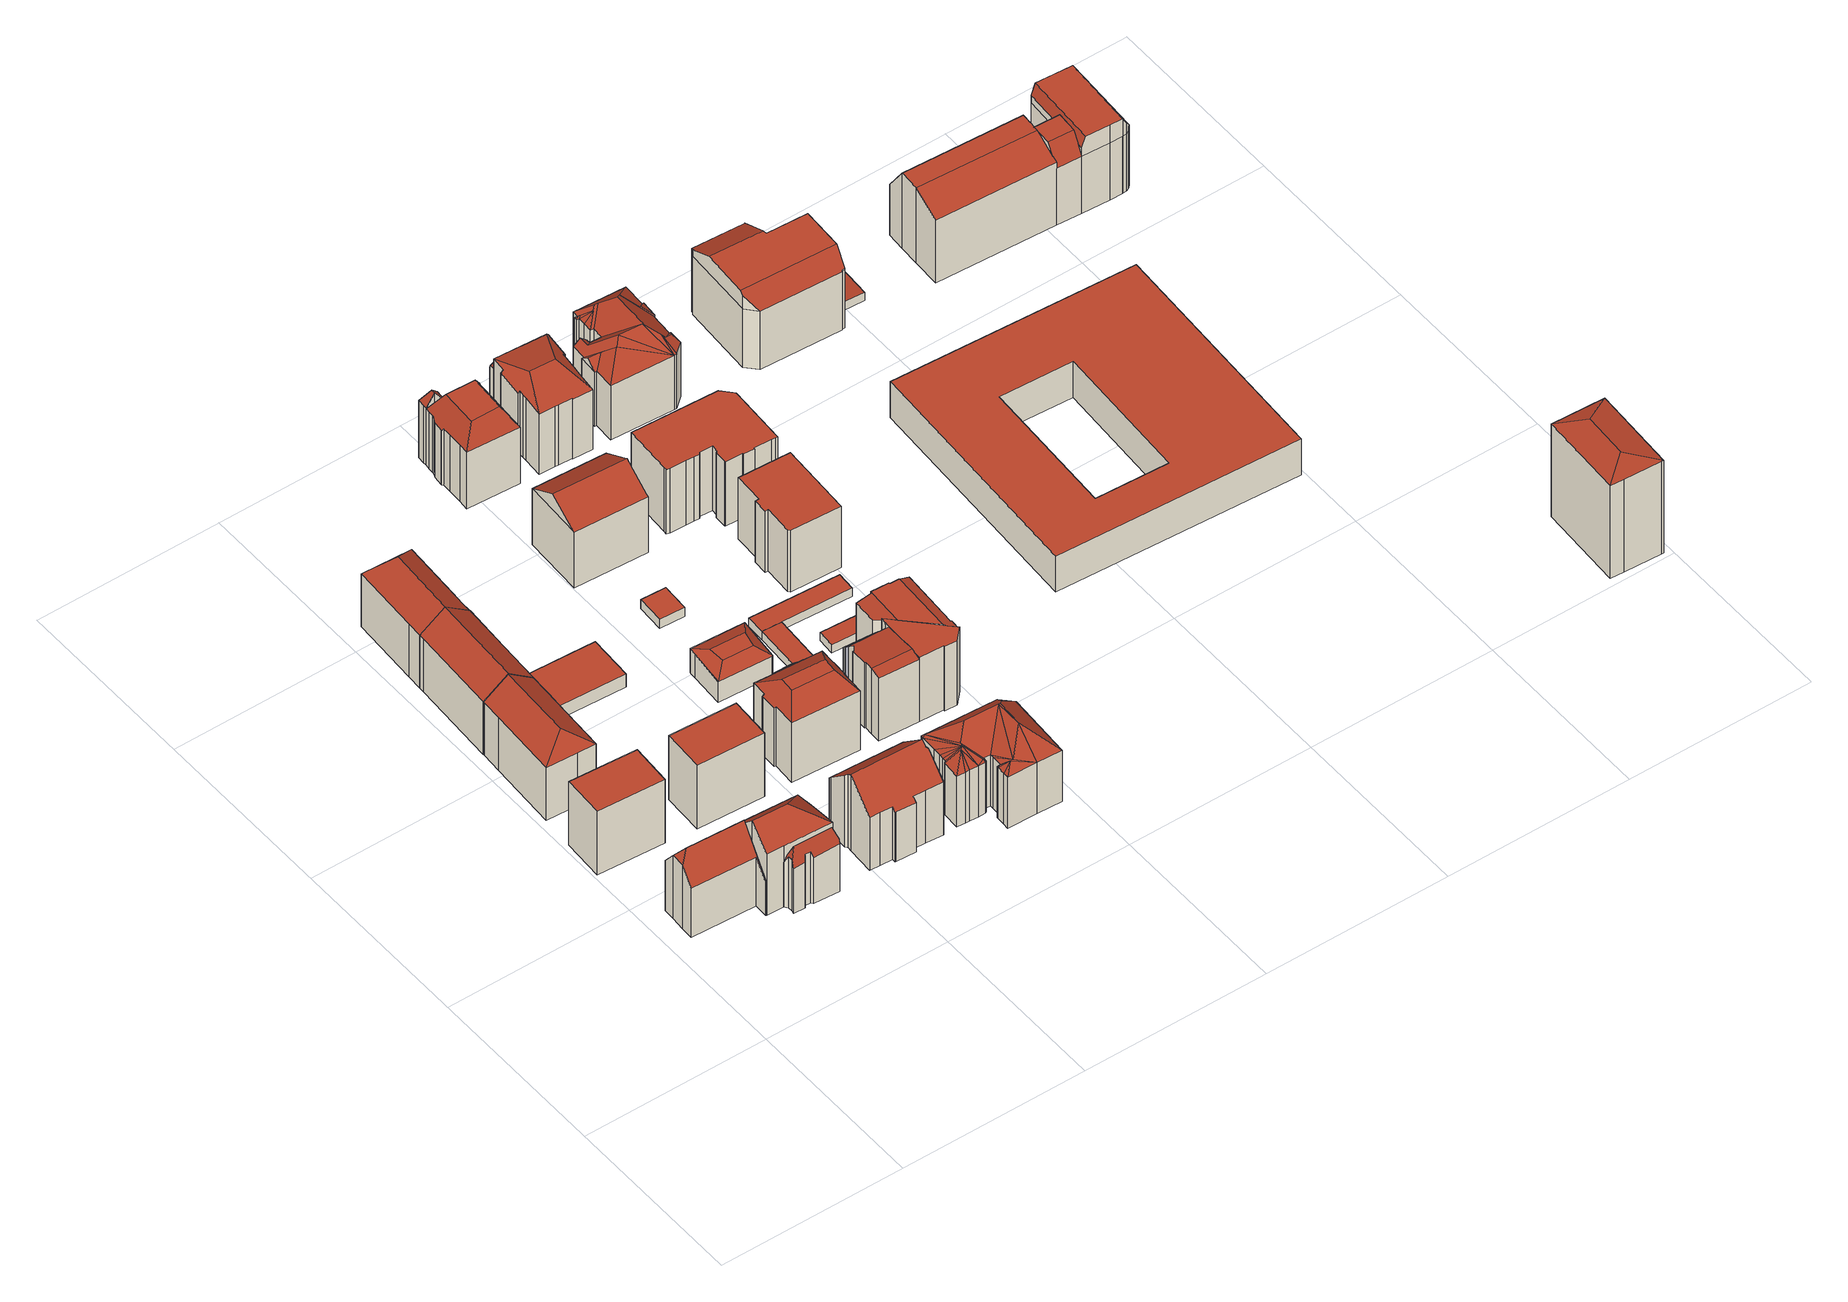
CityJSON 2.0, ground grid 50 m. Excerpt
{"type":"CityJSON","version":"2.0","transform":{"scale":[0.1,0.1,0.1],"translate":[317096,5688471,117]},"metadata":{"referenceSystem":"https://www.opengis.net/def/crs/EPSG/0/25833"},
"CityObjects":{
"building1":{"type":"Building","attributes":{"Dachtyp_tdc":"tdcGableAndHippedGRoof","Gemeindeschluessel":14713000,"Dachneigung":54.44,"QualitaetDacherkennung":68,"Geometrietyp2DReferenz":"3000","function":"31001_9998","roofType":"9999","measuredHeight":22.41},"geometry":[{"type":"MultiSurface","lod":"2","boundaries":[[[0,1,2,3]],[[1,4,5,2]],[[4,6,7,5]],[[6,8,9,7]],[[8,10,11,9]],[[10,12,13,11]],[[12,14,15,13]],[[14,16,17,15]],[[16,18,19,17]],[[18,20,21,19]],[[20,22,23,21]],[[22,24,25,23]],[[24,0,3,25]],[[20,18,26]],[[18,16,14,12,10,8,26]],[[8,6,4,1,0,24,22,20,26]],[[3,2,5,7,9,11,13,15,17,19,21,23,25]]],"semantics":{"surfaces":[{"type":"WallSurface"},{"type":"RoofSurface"},{"type":"GroundSurface"}],"values":[0,0,0,0,0,0,0,0,0,0,0,0,0,1,1,1,2]}}]},
"building2":{"type":"Building","attributes":{"Dachtyp_tdc":"tdcPolyFlatRoof","Gemeindeschluessel":14713000,"Dachneigung":0,"QualitaetDacherkennung":73,"Geometrietyp2DReferenz":"3000","function":"31001_9998","roofType":"1000","measuredHeight":19.78},"geometry":[{"type":"MultiSurface","lod":"2","boundaries":[[[27,28,29,30]],[[28,31,32,29]],[[31,33,34,32]],[[33,27,30,34]],[[33,31,28,27]],[[30,29,32,34]]],"semantics":{"surfaces":[{"type":"WallSurface"},{"type":"RoofSurface"},{"type":"GroundSurface"}],"values":[0,0,0,0,1,2]}}]},
"building3":{"type":"Building","attributes":{"Dachtyp_tdc":"tdcHipAndGableRoof","Gemeindeschluessel":14713000,"Dachneigung":36.47,"QualitaetDacherkennung":95,"Geometrietyp2DReferenz":"3000","function":"31001_9998","roofType":"5000","measuredHeight":21.28},"geometry":[{"type":"MultiSurface","lod":"2","boundaries":[[[35,36,37,38]],[[36,39,40,37]],[[39,41,42,40]],[[41,43,44,42]],[[43,45,46,44]],[[45,47,48,46]],[[47,49,50,48]],[[49,51,52,50]],[[51,53,54,52]],[[53,55,56,54]],[[55,57,58,56]],[[57,35,38,58]],[[53,51,49,59]],[[49,47,45,43,41,39,36,59]],[[36,35,57,55,53,59]],[[38,37,40,42,44,46,48,50,52,54,56,58]]],"semantics":{"surfaces":[{"type":"WallSurface"},{"type":"RoofSurface"},{"type":"GroundSurface"}],"values":[0,0,0,0,0,0,0,0,0,0,0,0,1,1,1,2]}}]},
"building4":{"type":"Building","attributes":{"Gemeindeschluessel":14713000,"Geometrietyp2DReferenz":"3000","function":"31001_9998","roofType":"9999"},"children":["building4-1","building4-2","building4-3"]},
"building4-1":{"type":"BuildingPart","attributes":{"Dachtyp_tdc":"tdcFreeFormRoof","Dachneigung":70.19,"QualitaetDacherkennung":23,"Geometrietyp2DReferenz":"3000","roofType":"5000","measuredHeight":19.17},"parents":["building4"],"geometry":[{"type":"MultiSurface","lod":"2","boundaries":[[[60,61,62,63]],[[61,64,65,62]],[[64,66,67,65]],[[66,68,69,67]],[[68,70,71,69]],[[70,72,73,71]],[[72,74,75,73]],[[74,76,77,75]],[[76,78,79,77]],[[80,60,63,81]],[[82,78,76,74,83]],[[74,72,70,68,66,64,61,60,84,83]],[[60,80,84]],[[80,82,83,84]],[[63,62,65,67,69,71,73,75,77,79,85,81]],[[85,79,78,82]],[[81,85,82,80]]],"semantics":{"surfaces":[{"type":"WallSurface"},{"type":"RoofSurface"},{"type":"GroundSurface"},{"type":"ClosureSurface"}],"values":[0,0,0,0,0,0,0,0,0,0,1,1,1,1,2,3,3]}}]},
"building4-2":{"type":"BuildingPart","attributes":{"Dachtyp_tdc":"tdcPolyFlatRoof","Dachneigung":35.28,"QualitaetDacherkennung":70,"Geometrietyp2DReferenz":"3000","roofType":"2100","measuredHeight":16.16},"parents":["building4"],"geometry":[{"type":"MultiSurface","lod":"2","boundaries":[[[86,87,88]],[[87,89,90,88]],[[89,91,92,90]],[[91,93,94,92]],[[93,91,89,87,86]],[[88,90,92,94]],[[88,94,93,86]]],"semantics":{"surfaces":[{"type":"WallSurface"},{"type":"RoofSurface"},{"type":"GroundSurface"},{"type":"ClosureSurface"}],"values":[0,0,0,0,1,2,3]}}]},
"building4-3":{"type":"BuildingPart","attributes":{"Dachtyp_tdc":"tdcHipAndGableRoof","Dachneigung":46.16,"QualitaetDacherkennung":48,"Geometrietyp2DReferenz":"3000","roofType":"5000","measuredHeight":24.73},"parents":["building4"],"geometry":[{"type":"MultiSurface","lod":"2","boundaries":[[[95,96,97,11]],[[96,98,7,97]],[[98,99,100,7]],[[99,101,88,100]],[[101,86,88]],[[102,94,93]],[[102,103,81,94]],[[103,80,81]],[[104,95,11,79,78]],[[103,102,101,99,105]],[[99,98,96,105]],[[96,95,104,103,105]],[[11,97,7,100,88,94,81,85,79]],[[93,86,101,102]],[[93,94,88,86]],[[104,78,82,80,103]],[[78,79,85,82]],[[82,85,81,80]]],"semantics":{"surfaces":[{"type":"WallSurface"},{"type":"RoofSurface"},{"type":"GroundSurface"},{"type":"ClosureSurface"}],"values":[0,0,0,0,0,0,0,0,0,1,1,1,2,0,3,0,3,3]}}]},
"building5":{"type":"Building","attributes":{"Dachtyp_tdc":"tdcFreeFormRoof","Gemeindeschluessel":14713000,"Dachneigung":36.48,"QualitaetDacherkennung":93,"Geometrietyp2DReferenz":"3000","function":"31001_9998","roofType":"5000","measuredHeight":21.38},"geometry":[{"type":"MultiSurface","lod":"2","boundaries":[[[106,35,107,108]],[[35,109,110,107]],[[109,111,112,110]],[[111,113,114,112]],[[113,115,116,114]],[[115,106,108,116]],[[115,113,117,118,106]],[[118,117,111,109,35]],[[35,106,118]],[[113,111,117]],[[108,107,110,112,114,116]]],"semantics":{"surfaces":[{"type":"WallSurface"},{"type":"RoofSurface"},{"type":"GroundSurface"}],"values":[0,0,0,0,0,0,1,1,0,0,2]}}]},
"building6":{"type":"Building","attributes":{"Dachtyp_tdc":"tdcFreeFormRoof","Gemeindeschluessel":14713000,"Dachneigung":36.66,"QualitaetDacherkennung":92,"Geometrietyp2DReferenz":"3000","function":"31001_9998","roofType":"5000","measuredHeight":21.49},"geometry":[{"type":"MultiSurface","lod":"2","boundaries":[[[119,120,121,122]],[[120,123,124,121]],[[123,125,126,124]],[[125,127,128,126]],[[127,129,130,128]],[[129,131,132,130]],[[131,133,134,132]],[[133,119,122,134]],[[125,123,135]],[[117,135,123,120,119]],[[133,131,129,127,125,135,117]],[[119,133,117]],[[122,121,124,126,128,130,132,134]]],"semantics":{"surfaces":[{"type":"WallSurface"},{"type":"RoofSurface"},{"type":"GroundSurface"}],"values":[0,0,0,0,0,0,0,0,1,1,1,0,2]}}]},
"building7":{"type":"Building","attributes":{"Dachtyp_tdc":"tdcPolyFlatRoof","Gemeindeschluessel":14713000,"Dachneigung":0,"QualitaetDacherkennung":76,"Geometrietyp2DReferenz":"3000","function":"31001_9998","roofType":"1000","measuredHeight":19.83},"geometry":[{"type":"MultiSurface","lod":"2","boundaries":[[[136,137,138,139]],[[137,140,141,138]],[[140,142,143,141]],[[142,136,139,143]],[[142,140,137,136]],[[139,138,141,143]]],"semantics":{"surfaces":[{"type":"WallSurface"},{"type":"RoofSurface"},{"type":"GroundSurface"}],"values":[0,0,0,0,1,2]}}]},
"building8":{"type":"Building","attributes":{"Dachtyp_tdc":"tdcPolyFlatRoof","Gemeindeschluessel":14713000,"Dachneigung":0,"QualitaetDacherkennung":74,"Geometrietyp2DReferenz":"3000","function":"31001_9998","roofType":"1000","measuredHeight":4.22},"geometry":[{"type":"MultiSurface","lod":"2","boundaries":[[[144,145,146,147]],[[145,148,149,146]],[[148,150,151,149]],[[150,152,153,151]],[[152,154,155,153]],[[154,156,157,155]],[[156,144,147,157]],[[156,154,152,150,148,145,144]],[[147,146,149,151,153,155,157]]],"semantics":{"surfaces":[{"type":"WallSurface"},{"type":"RoofSurface"},{"type":"GroundSurface"}],"values":[0,0,0,0,0,0,0,1,2]}}]},
"building9":{"type":"Building","attributes":{"Dachtyp_tdc":"tdcFreeFormRoof","Gemeindeschluessel":14713000,"Dachneigung":44.45,"QualitaetDacherkennung":44,"Geometrietyp2DReferenz":"3000","function":"31001_9998","roofType":"5000","measuredHeight":23.87},"geometry":[{"type":"MultiSurface","lod":"2","boundaries":[[[158,159,160,161]],[[159,162,163,160]],[[162,164,165,163]],[[164,166,167,165]],[[166,168,169,167]],[[168,170,171,169]],[[170,172,173,171]],[[172,174,175,173]],[[174,176,177,175]],[[176,178,179,177]],[[178,180,181,179]],[[180,182,183,181]],[[182,184,185,183]],[[184,186,187,185]],[[186,188,189,187]],[[188,190,191,189]],[[190,192,193,191]],[[192,158,161,193]],[[162,194,195,172,170,168,166,164]],[[184,182,180,178,176,174,195,194,159,158,192,190,188,186]],[[162,159,194]],[[174,172,195]],[[161,160,163,165,167,169,171,173,175,177,179,181,183,185,187,189,191,193]]],"semantics":{"surfaces":[{"type":"WallSurface"},{"type":"RoofSurface"},{"type":"GroundSurface"}],"values":[0,0,0,0,0,0,0,0,0,0,0,0,0,0,0,0,0,0,1,1,0,0,2]}}]},
"building10":{"type":"Building","attributes":{"Gemeindeschluessel":14713000,"Geometrietyp2DReferenz":"3000","function":"31001_9998","roofType":"9999"},"children":["building10-1","building10-2"]},
"building10-1":{"type":"BuildingPart","attributes":{"Dachtyp_tdc":"tdcCutTentRoof","Dachneigung":33.22,"QualitaetDacherkennung":41,"Geometrietyp2DReferenz":"3000","roofType":"9999","measuredHeight":22.08},"parents":["building10"],"geometry":[{"type":"MultiSurface","lod":"2","boundaries":[[[196,197,198,199]],[[197,200,201,198]],[[200,202,203,201]],[[204,205,206,207]],[[205,208,209,206]],[[208,210,211,209]],[[210,212,213,211]],[[212,214,215,213]],[[214,216,217,215]],[[216,218,219,217]],[[218,220,221,219]],[[220,222,223,221]],[[222,196,199,223]],[[205,204,224,202,200,225,226]],[[216,214,212,210,208,205,226,227]],[[218,216,227,228]],[[200,197,196,222,220,218,228,225]],[[228,227,226,225]],[[199,198,201,203,207,206,209,211,213,215,217,219,221,223]],[[204,207,203,202,224]]],"semantics":{"surfaces":[{"type":"WallSurface"},{"type":"RoofSurface"},{"type":"GroundSurface"},{"type":"ClosureSurface"}],"values":[0,0,0,0,0,0,0,0,0,0,0,0,0,1,1,1,1,1,2,3]}}]},
"building10-2":{"type":"BuildingPart","attributes":{"Dachtyp_tdc":"tdcPolyFlatRoof","Dachneigung":44.01,"QualitaetDacherkennung":72,"Geometrietyp2DReferenz":"3000","roofType":"2100","measuredHeight":18.46},"parents":["building10"],"geometry":[{"type":"MultiSurface","lod":"2","boundaries":[[[202,229,230,203]],[[229,231,232,230]],[[231,233,234,232]],[[233,235,236,234]],[[235,204,207,236]],[[204,237,204,207]],[[204,235,233,231,229,202,224,237]],[[203,230,232,234,236,207]],[[224,204,237]],[[202,203,207,204,224]]],"semantics":{"surfaces":[{"type":"WallSurface"},{"type":"RoofSurface"},{"type":"GroundSurface"},{"type":"ClosureSurface"}],"values":[0,0,0,0,0,0,1,2,0,3]}}]},
"building11":{"type":"Building","attributes":{"Dachtyp_tdc":"tdcFreeFormRoof","Gemeindeschluessel":14713000,"Dachneigung":21.95,"QualitaetDacherkennung":59,"Geometrietyp2DReferenz":"3000","function":"31001_9998","roofType":"5000","measuredHeight":9.11},"geometry":[{"type":"MultiSurface","lod":"2","boundaries":[[[238,239,240,241]],[[239,242,243,240]],[[242,244,245,243]],[[244,246,247,245]],[[246,248,249,247]],[[248,250,251,249]],[[250,238,241,251]],[[252,253,246,244]],[[254,248,246,253,255]],[[250,254,255,256,257,238]],[[256,252,244,242,239,257]],[[256,255,253,252]],[[239,238,257]],[[250,248,254]],[[241,240,243,245,247,249,251]]],"semantics":{"surfaces":[{"type":"WallSurface"},{"type":"RoofSurface"},{"type":"GroundSurface"}],"values":[0,0,0,0,0,0,0,1,1,1,1,1,0,0,2]}}]},
"building12":{"type":"Building","attributes":{"Dachtyp_tdc":"tdcFreeFormRoof","Gemeindeschluessel":14713000,"Dachneigung":44.35,"QualitaetDacherkennung":8,"Geometrietyp2DReferenz":"3000","function":"31001_9998","roofType":"5000","measuredHeight":22.7},"geometry":[{"type":"MultiSurface","lod":"2","boundaries":[[[258,259,260,261]],[[259,262,263,260]],[[262,264,265,263]],[[264,266,267,265]],[[266,268,269,267]],[[268,270,271,269]],[[270,272,273,271]],[[272,274,275,273]],[[274,276,277,275]],[[276,278,279,277]],[[278,280,281,279]],[[280,282,283,281]],[[282,284,285,283]],[[284,286,287,285]],[[286,288,289,287]],[[288,290,291,289]],[[290,292,293,291]],[[292,294,295,293]],[[294,296,297,295]],[[296,298,299,297]],[[298,300,301,299]],[[300,302,303,301]],[[302,304,305,303]],[[304,306,307,305]],[[306,258,261,307]],[[308,309,310]],[[308,311,309]],[[306,311,308]],[[304,311,306]],[[311,304,302]],[[312,313,311,302,300]],[[312,300,298]],[[298,313,312]],[[296,313,298]],[[313,296,294]],[[309,292,290]],[[311,292,309]],[[313,292,311]],[[292,313,294]],[[314,310,309,290,288]],[[314,288,286]],[[315,316,308,310,314,286,284]],[[315,284,282]],[[315,317,316]],[[315,318,317]],[[282,318,315]],[[280,318,282]],[[278,318,280]],[[276,318,278]],[[318,276,274]],[[319,320,318,274,272]],[[319,272,270]],[[321,264,262]],[[320,264,321]],[[319,264,320]],[[319,266,264]],[[319,268,266]],[[268,319,270]],[[321,262,259]],[[317,318,320,321,259,258]],[[308,316,317,258,306]],[[261,260,263,265,267,269,271,273,275,277,279,281,283,285,287,289,291,293,295,297,299,301,303,305,307]]],"semantics":{"surfaces":[{"type":"WallSurface"},{"type":"RoofSurface"},{"type":"GroundSurface"}],"values":[0,0,0,0,0,0,0,0,0,0,0,0,0,0,0,0,0,0,0,0,0,0,0,0,0,1,1,1,1,1,1,1,1,1,1,1,1,1,1,1,1,1,1,1,1,1,1,1,1,1,1,1,1,1,1,1,1,1,1,1,1,2]}}]},
"building13":{"type":"Building","attributes":{"Dachtyp_tdc":"tdcPolyFlatRoof","Gemeindeschluessel":14713000,"Dachneigung":0,"QualitaetDacherkennung":95,"Geometrietyp2DReferenz":"3000","function":"31001_9998","roofType":"1000","measuredHeight":2.79},"geometry":[{"type":"MultiSurface","lod":"2","boundaries":[[[322,323,324,325]],[[323,326,327,324]],[[326,328,329,327]],[[328,322,325,329]],[[328,326,323,322]],[[325,324,327,329]]],"semantics":{"surfaces":[{"type":"WallSurface"},{"type":"RoofSurface"},{"type":"GroundSurface"}],"values":[0,0,0,0,1,2]}}]},
"building14":{"type":"Building","attributes":{"Dachtyp_tdc":"tdcFreeFormRoof","Gemeindeschluessel":14713000,"Dachneigung":32.12,"QualitaetDacherkennung":73,"Geometrietyp2DReferenz":"3000","function":"31001_9998","roofType":"5000","measuredHeight":22.55},"geometry":[{"type":"MultiSurface","lod":"2","boundaries":[[[330,331,332,333]],[[331,334,335,332]],[[334,336,337,335]],[[336,338,339,337]],[[338,340,341,339]],[[340,342,343,341]],[[342,344,345,343]],[[344,346,347,345]],[[346,330,333,347]],[[348,331,330,349,350,351,352]],[[353,350,349,346,344,354]],[[340,353,354,342]],[[342,354,344]],[[338,351,350,353,340]],[[336,352,351,338]],[[334,348,352,336]],[[346,349,330]],[[331,348,334]],[[333,332,335,337,339,341,343,345,347]]],"semantics":{"surfaces":[{"type":"WallSurface"},{"type":"RoofSurface"},{"type":"GroundSurface"}],"values":[0,0,0,0,0,0,0,0,0,1,1,0,0,0,0,0,0,0,2]}}]},
"building15":{"type":"Building","attributes":{"Gemeindeschluessel":14713000,"Geometrietyp2DReferenz":"3000","function":"31001_9998","roofType":"9999"},"children":["building15-1","building15-2"]},
"building15-1":{"type":"BuildingPart","attributes":{"Dachtyp_tdc":"tdcCutTentRoof","Dachneigung":59.8,"QualitaetDacherkennung":58,"Geometrietyp2DReferenz":"3000","roofType":"9999","measuredHeight":23.35},"parents":["building15"],"geometry":[{"type":"MultiSurface","lod":"2","boundaries":[[[355,356,357,358]],[[356,359,360,357]],[[359,361,362,360]],[[361,363,364,362]],[[363,365,366,364]],[[365,367,368,366]],[[367,369,370,368]],[[369,371,372,370]],[[371,373,374,372]],[[375,376,377,378]],[[376,379,380,377]],[[379,381,382,380]],[[381,383,384,382]],[[383,385,386,384]],[[385,387,388,386]],[[387,355,358,388]],[[373,371,369,367,365,363,361,359,356,355,387,389,390]],[[376,375,391,373,390,392]],[[385,383,381,379,376,392,393]],[[387,385,393,389]],[[393,392,390,389]],[[358,357,360,362,364,366,368,370,372,374,394,378,377,380,382,384,386,388]],[[378,394,391,375]],[[394,374,373,391]]],"semantics":{"surfaces":[{"type":"WallSurface"},{"type":"RoofSurface"},{"type":"GroundSurface"},{"type":"ClosureSurface"}],"values":[0,0,0,0,0,0,0,0,0,0,0,0,0,0,0,0,1,1,1,1,1,2,3,3]}}]},
"building15-2":{"type":"BuildingPart","attributes":{"Dachtyp_tdc":"tdcHipAndGableRoof","Dachneigung":62.54,"QualitaetDacherkennung":62,"Geometrietyp2DReferenz":"3000","roofType":"5000","measuredHeight":21.42},"parents":["building15"],"geometry":[{"type":"MultiSurface","lod":"2","boundaries":[[[395,396,397,374]],[[396,398,399,397]],[[398,400,401,399]],[[400,402,403,401]],[[402,404,405,403]],[[404,406,407,405]],[[406,408,375,378,407]],[[406,404,402,400,398,409]],[[398,396,395,410,409]],[[410,408,406,409]],[[397,399,401,403,405,407,378,394,374]],[[391,375,408,410]],[[394,378,375,391]],[[395,374,373,391,410]],[[394,391,373,374]]],"semantics":{"surfaces":[{"type":"WallSurface"},{"type":"RoofSurface"},{"type":"GroundSurface"},{"type":"ClosureSurface"}],"values":[0,0,0,0,0,0,0,1,1,1,2,0,3,0,3]}}]},
"building16":{"type":"Building","attributes":{"Gemeindeschluessel":14713000,"Geometrietyp2DReferenz":"3000","function":"31001_9998","roofType":"9999"},"children":["building16-1","building16-2","building16-3","building16-4"]},
"building16-1":{"type":"BuildingPart","attributes":{"Dachtyp_tdc":"tdcPolyFlatRoof","Dachneigung":0,"QualitaetDacherkennung":52,"Geometrietyp2DReferenz":"3000","roofType":"1000","measuredHeight":20.13},"parents":["building16"],"geometry":[{"type":"MultiSurface","lod":"2","boundaries":[[[411,412,413,414,415]],[[412,416,413]],[[417,418,419,420,421]],[[418,422,423,419]],[[422,424,425,423]],[[424,426,427,428,425]],[[424,422,418,417,429,430,431,412,411,432,433,434,426]],[[428,435,436,414,413,437,438,420,419,423,425]],[[434,427,426]],[[415,439,432,411]],[[415,414,436,439]],[[436,435,433,432,439]],[[435,428,427,434,433]],[[431,440,416,412]],[[421,429,417]],[[420,438,430,429,421]],[[438,437,440,431,430]],[[437,413,416,440]]],"semantics":{"surfaces":[{"type":"WallSurface"},{"type":"RoofSurface"},{"type":"GroundSurface"},{"type":"ClosureSurface"}],"values":[0,0,0,0,0,0,1,2,0,0,3,3,3,0,0,3,3,3]}}]},
"building16-2":{"type":"BuildingPart","attributes":{"Dachtyp_tdc":"tdcFreeFormRoof","Dachneigung":1.99,"QualitaetDacherkennung":61,"Geometrietyp2DReferenz":"3000","roofType":"5000","measuredHeight":20.37},"parents":["building16"],"geometry":[{"type":"MultiSurface","lod":"2","boundaries":[[[441,442,443,444]],[[442,445,446,443]],[[445,447,448,446]],[[447,449,450,448]],[[449,451,452,450]],[[451,453,454,452]],[[453,455,456,454]],[[455,421,420,456]],[[416,457,458,413]],[[457,459,460,458]],[[459,461,462,460]],[[461,463,464,462]],[[463,465,466,464]],[[465,441,444,466]],[[467,429,421,455,453,451,449]],[[461,459,457,416,440]],[[449,447,445,442,441,465,463,461,440,431,467]],[[444,443,446,448,450,452,454,456,420,438,437,413,458,460,462,464,466]],[[430,429,467]],[[438,420,421,429,430]],[[431,430,467]],[[440,437,438,430,431]],[[437,440,416,413]]],"semantics":{"surfaces":[{"type":"WallSurface"},{"type":"RoofSurface"},{"type":"GroundSurface"},{"type":"ClosureSurface"}],"values":[0,0,0,0,0,0,0,0,0,0,0,0,0,0,1,1,1,2,0,3,0,3,3]}}]},
"building16-3":{"type":"BuildingPart","attributes":{"Dachtyp_tdc":"tdcPolyFlatRoof","Dachneigung":44.12,"QualitaetDacherkennung":52,"Geometrietyp2DReferenz":"3000","roofType":"2100","measuredHeight":21.57},"parents":["building16"],"geometry":[{"type":"MultiSurface","lod":"2","boundaries":[[[468,469,470,471,472]],[[473,474,475]],[[473,476,477,474]],[[476,468,472,477]],[[476,473,478,469,468]],[[472,471,479,480,474,477]],[[481,470,469,478]],[[481,479,471,470]],[[475,482,481,478,473]],[[475,474,480,482]],[[480,479,481,482]]],"semantics":{"surfaces":[{"type":"WallSurface"},{"type":"RoofSurface"},{"type":"GroundSurface"},{"type":"ClosureSurface"}],"values":[0,0,0,0,1,2,0,3,0,3,3]}}]},
"building16-4":{"type":"BuildingPart","attributes":{"Dachtyp_tdc":"tdcCutGableRoof","Dachneigung":4.26,"QualitaetDacherkennung":78,"Geometrietyp2DReferenz":"3000","roofType":"9999","measuredHeight":20.48},"parents":["building16"],"geometry":[{"type":"MultiSurface","lod":"2","boundaries":[[[483,475,474,484]],[[470,415,414,471]],[[427,485,486,428]],[[485,487,488,486]],[[487,489,490,488]],[[489,491,492,490]],[[491,483,484,492]],[[487,485,427,434,493]],[[439,415,470,481,482]],[[493,432,439,482,475,483,491,489,487]],[[484,474,480,479,471,414,436,435,428,486,488,490,492]],[[482,480,474,475]],[[480,482,481,479]],[[470,471,479,481]],[[436,414,415,439]],[[433,432,493]],[[435,436,439,432,433]],[[434,433,493]],[[435,433,434,427,428]]],"semantics":{"surfaces":[{"type":"WallSurface"},{"type":"RoofSurface"},{"type":"GroundSurface"},{"type":"ClosureSurface"}],"values":[0,0,0,0,0,0,0,1,1,1,2,3,3,3,3,0,3,0,3]}}]},
"building17":{"type":"Building","attributes":{"Gemeindeschluessel":14713000,"Geometrietyp2DReferenz":"3000","function":"31001_2463","roofType":"9999"},"children":["building17-1","building17-2"]},
"building17-1":{"type":"BuildingPart","attributes":{"Dachtyp_tdc":"tdcPolyFlatRoof","Dachneigung":0,"QualitaetDacherkennung":85,"Geometrietyp2DReferenz":"3000","roofType":"1000","measuredHeight":2.57},"parents":["building17"],"geometry":[{"type":"MultiSurface","lod":"2","boundaries":[[[494,495,496,497]],[[495,498,499,496]],[[498,500,501,499]],[[500,502,503,501]],[[502,500,498,495,494]],[[497,496,499,501,503]],[[497,503,502,494]]],"semantics":{"surfaces":[{"type":"WallSurface"},{"type":"RoofSurface"},{"type":"GroundSurface"},{"type":"ClosureSurface"}],"values":[0,0,0,0,1,2,3]}}]},
"building17-2":{"type":"BuildingPart","attributes":{"Dachtyp_tdc":"tdcPolyFlatRoof","Dachneigung":0,"QualitaetDacherkennung":66,"Geometrietyp2DReferenz":"3000","roofType":"1000","measuredHeight":2.6},"parents":["building17"],"geometry":[{"type":"MultiSurface","lod":"2","boundaries":[[[504,494,497,505]],[[506,507,503,502]],[[506,504,505,507]],[[506,502,494,504]],[[505,497,503,507]],[[502,503,497,494]]],"semantics":{"surfaces":[{"type":"WallSurface"},{"type":"RoofSurface"},{"type":"GroundSurface"},{"type":"ClosureSurface"}],"values":[0,0,0,1,2,3]}}]},
"building18":{"type":"Building","attributes":{"Dachtyp_tdc":"tdcPolyFlatRoof","Gemeindeschluessel":14713000,"Dachneigung":0,"QualitaetDacherkennung":80,"Geometrietyp2DReferenz":"3000","function":"31001_2463","roofType":"1000","measuredHeight":2.53},"geometry":[{"type":"MultiSurface","lod":"2","boundaries":[[[508,509,510,511]],[[509,512,513,510]],[[512,514,515,513]],[[514,508,511,515]],[[514,512,509,508]],[[511,510,513,515]]],"semantics":{"surfaces":[{"type":"WallSurface"},{"type":"RoofSurface"},{"type":"GroundSurface"}],"values":[0,0,0,0,1,2]}}]},
"building19":{"type":"Building","attributes":{"Dachtyp_tdc":"tdcPolyFlatRoof","Gemeindeschluessel":14713000,"Dachneigung":0,"QualitaetDacherkennung":49,"Geometrietyp2DReferenz":"3000","function":"31001_9998","roofType":"1000","measuredHeight":2.02},"geometry":[{"type":"MultiSurface","lod":"2","boundaries":[[[516,517,518,519]],[[517,520,521,518]],[[520,522,523,521]],[[522,524,525,523]],[[524,526,527,525]],[[526,516,519,527]],[[526,524,522,520,517,516]],[[519,518,521,523,525,527]]],"semantics":{"surfaces":[{"type":"WallSurface"},{"type":"RoofSurface"},{"type":"GroundSurface"}],"values":[0,0,0,0,0,0,1,2]}}]},
"building20":{"type":"Building","attributes":{"Gemeindeschluessel":14713000,"Geometrietyp2DReferenz":"3000","function":"31001_9998","roofType":"9999"},"children":["building20-1","building20-2"]},
"building20-1":{"type":"BuildingPart","attributes":{"Dachtyp_tdc":"tdcHipRoof","Dachneigung":23.82,"QualitaetDacherkennung":24,"Geometrietyp2DReferenz":"3000","roofType":"3200","measuredHeight":22.75},"parents":["building20"],"geometry":[{"type":"MultiSurface","lod":"2","boundaries":[[[528,529,530,531]],[[529,532,533,530]],[[532,534,535,533]],[[534,536,537,535]],[[536,538,539,537]],[[538,540,541,539]],[[540,542,543,541]],[[542,544,545,543]],[[544,546,547,545]],[[546,548,549,547]],[[548,550,551,549]],[[550,552,553,551]],[[552,554,555,553]],[[554,556,557,555]],[[556,558,559,557]],[[558,560,561,559]],[[560,562,563,561]],[[562,564,565,563]],[[564,566,567,565]],[[566,568,569,567]],[[568,570,569]],[[571,528,531,572,573]],[[568,566,564,562,560,558,556,554,574]],[[542,540,538,536,534,532,529,528,575]],[[554,552,550,548,546,544,542,575,574]],[[528,571,568,574,575]],[[531,530,533,535,537,539,541,543,545,547,549,551,553,555,557,559,561,563,565,567,569,572]],[[573,570,568,571]],[[573,572,569,570]]],"semantics":{"surfaces":[{"type":"WallSurface"},{"type":"RoofSurface"},{"type":"GroundSurface"},{"type":"ClosureSurface"}],"values":[0,0,0,0,0,0,0,0,0,0,0,0,0,0,0,0,0,0,0,0,0,0,1,1,1,1,2,0,3]}}]},
"building20-2":{"type":"BuildingPart","attributes":{"Dachtyp_tdc":"tdcFreeFormRoof","Dachneigung":69.35,"QualitaetDacherkennung":22,"Geometrietyp2DReferenz":"3000","roofType":"5000","measuredHeight":19.38},"parents":["building20"],"geometry":[{"type":"MultiSurface","lod":"2","boundaries":[[[570,576,577,569]],[[576,578,579,577]],[[578,580,581,579]],[[580,582,583,581]],[[582,584,585,583]],[[584,586,587,585]],[[586,573,572,587]],[[586,584,582,580,578,576,588,589]],[[576,570,588]],[[570,573,589,588]],[[573,586,589]],[[577,579,581,583,585,587,572,569]],[[569,572,573,570]]],"semantics":{"surfaces":[{"type":"WallSurface"},{"type":"RoofSurface"},{"type":"GroundSurface"},{"type":"ClosureSurface"}],"values":[0,0,0,0,0,0,0,1,1,1,1,2,3]}}]},
"building21":{"type":"Building","attributes":{"Dachtyp_tdc":"tdcPolyFlatRoof","Gemeindeschluessel":14713000,"Dachneigung":0,"QualitaetDacherkennung":67,"Geometrietyp2DReferenz":"3000","function":"31001_9998","roofType":"1000","measuredHeight":19.07},"geometry":[{"type":"MultiSurface","lod":"2","boundaries":[[[590,591,592,593]],[[591,594,595,592]],[[594,596,597,595]],[[596,598,599,597]],[[598,600,601,599]],[[600,602,603,601]],[[602,604,605,603]],[[604,606,607,605]],[[606,590,593,607]],[[606,604,602,600,598,596,594,591,590]],[[593,592,595,597,599,601,603,605,607]]],"semantics":{"surfaces":[{"type":"WallSurface"},{"type":"RoofSurface"},{"type":"GroundSurface"}],"values":[0,0,0,0,0,0,0,0,0,1,2]}}]},
"building22":{"type":"Building","attributes":{"Dachtyp_tdc":"tdcPolyFlatRoof","Gemeindeschluessel":14713000,"Dachneigung":0,"QualitaetDacherkennung":46,"Geometrietyp2DReferenz":"3000","function":"31001_9998","roofType":"1000","measuredHeight":20.14},"geometry":[{"type":"MultiSurface","lod":"2","boundaries":[[[608,609,610,611]],[[609,612,613,610]],[[612,614,615,613]],[[614,616,617,615]],[[616,618,619,617]],[[618,620,621,619]],[[620,622,623,621]],[[622,624,625,623]],[[624,626,627,625]],[[626,628,629,627]],[[628,630,631,629]],[[630,632,633,631]],[[632,634,635,633]],[[634,636,637,635]],[[636,638,639,637]],[[638,640,641,639]],[[640,642,643,641]],[[642,644,645,643]],[[644,646,647,645]],[[646,648,649,647]],[[648,650,651,649]],[[650,652,653,651]],[[652,608,611,653]],[[652,650,648,646,644,642,640,638,636,634,632,630,628,626,624,622,620,618,616,614,612,609,608]],[[611,610,613,615,617,619,621,623,625,627,629,631,633,635,637,639,641,643,645,647,649,651,653]]],"semantics":{"surfaces":[{"type":"WallSurface"},{"type":"RoofSurface"},{"type":"GroundSurface"}],"values":[0,0,0,0,0,0,0,0,0,0,0,0,0,0,0,0,0,0,0,0,0,0,0,1,2]}}]},
"building23":{"type":"Building","attributes":{"Dachtyp_tdc":"tdcFreeFormRoof","Gemeindeschluessel":14713000,"Dachneigung":42.66,"QualitaetDacherkennung":57,"Geometrietyp2DReferenz":"3000","function":"31001_9998","roofType":"5000","measuredHeight":23.14},"geometry":[{"type":"MultiSurface","lod":"2","boundaries":[[[654,655,656,657]],[[655,658,659,656]],[[658,660,661,659]],[[660,662,663,661]],[[662,664,665,663]],[[664,666,667,665]],[[666,668,669,667]],[[668,670,671,669]],[[670,672,673,671]],[[672,674,675,673]],[[674,676,677,675]],[[676,678,679,677]],[[678,680,681,679]],[[680,682,683,681]],[[682,684,685,683]],[[684,686,687,685]],[[686,688,689,687]],[[688,690,691,689]],[[690,692,693,691]],[[692,694,695,693]],[[694,696,697,695]],[[696,698,699,697]],[[698,700,701,699]],[[700,702,703,701]],[[702,704,705,703]],[[704,706,707,705]],[[706,654,657,707]],[[708,706,704]],[[709,706,708]],[[710,706,709]],[[711,706,710]],[[712,706,711]],[[706,712,654]],[[713,714,708,704,702]],[[713,702,700]],[[714,713,700,698]],[[715,716,717,709,708,714,698,696]],[[718,719,715,696,694]],[[718,694,692]],[[719,718,692,690]],[[715,719,690,688]],[[720,721,716,715,688,686]],[[722,720,686,684]],[[723,724,725,722,684,682]],[[723,682,680]],[[724,723,680,678]],[[678,725,724]],[[676,725,678]],[[725,676,674]],[[721,720,722,725,674,672]],[[717,716,721,672,670]],[[726,710,709,717,670,668]],[[727,726,668,666]],[[727,666,664]],[[711,710,726,727,664,662]],[[728,729,712,711,662,660]],[[728,660,658]],[[729,728,658,655]],[[712,729,655,654]],[[657,656,659,661,663,665,667,669,671,673,675,677,679,681,683,685,687,689,691,693,695,697,699,701,703,705,707]]],"semantics":{"surfaces":[{"type":"WallSurface"},{"type":"RoofSurface"},{"type":"GroundSurface"}],"values":[0,0,0,0,0,0,0,0,0,0,0,0,0,0,0,0,0,0,0,0,0,0,0,0,0,0,0,1,1,1,1,1,1,1,1,1,1,1,1,1,1,1,1,1,1,1,1,1,1,1,1,1,1,0,1,1,0,1,1,2]}}]},
"building24":{"type":"Building","attributes":{"Dachtyp_tdc":"tdcFreeFormRoof","Gemeindeschluessel":14713000,"Dachneigung":0.005,"QualitaetDacherkennung":46,"Geometrietyp2DReferenz":"3000","function":"31001_9998","roofType":"5000","measuredHeight":23.45},"geometry":[{"type":"MultiSurface","lod":"2","boundaries":[[[730,731,732,733]],[[731,734,735,732]],[[734,736,737,735]],[[736,738,739,737]],[[738,740,741,739]],[[740,742,743,741]],[[742,744,745,743]],[[744,746,747,745]],[[746,748,749,747]],[[748,750,751,749]],[[750,752,753,751]],[[752,730,733,753]],[[742,754,755,756,757,758,744]],[[759,760,761,762,763,764,765]],[[766,767,765,764,757,756]],[[734,767,766,736]],[[736,766,756,755,738]],[[731,759,765,767,734]],[[748,763,762,750]],[[746,758,757,764,763,748]],[[750,762,761,752]],[[752,761,760,730]],[[730,760,759,731]],[[744,758,746]],[[738,755,754,740]],[[740,754,742]],[[733,732,735,737,739,741,743,745,747,749,751,753]]],"semantics":{"surfaces":[{"type":"WallSurface"},{"type":"RoofSurface"},{"type":"GroundSurface"}],"values":[0,0,0,0,0,0,0,0,0,0,0,0,1,1,1,0,0,0,0,0,0,0,0,0,0,0,2]}}]},
"building25":{"type":"Building","attributes":{"name":"Kurt-Masur-Grundschule","Dachtyp_tdc":"tdcPolyFlatRoof","Gemeindeschluessel":14713000,"Dachneigung":0,"QualitaetDacherkennung":55,"Geometrietyp2DReferenz":"3000","function":"31001_3021","roofType":"1000","measuredHeight":11.15},"geometry":[{"type":"MultiSurface","lod":"2","boundaries":[[[768,769,770,771]],[[769,772,773,770]],[[772,774,775,773]],[[776,777,778,779]],[[777,780,781,778]],[[780,782,783,781]],[[782,776,779,783]],[[774,768,771,775]],[[774,772,769,768],[776,782,780,777]],[[771,770,773,775],[779,778,781,783]]],"semantics":{"surfaces":[{"type":"WallSurface"},{"type":"RoofSurface"},{"type":"GroundSurface"}],"values":[0,0,0,0,0,0,0,0,1,2]}}]},
"building26":{"type":"Building","attributes":{"Dachtyp_tdc":"tdcPolyFlatRoof","Gemeindeschluessel":14713000,"Dachneigung":2.83,"QualitaetDacherkennung":92,"Geometrietyp2DReferenz":"3000","function":"31001_2463","roofType":"2100","measuredHeight":2.74},"geometry":[{"type":"MultiSurface","lod":"2","boundaries":[[[784,785,786,787]],[[785,788,789,786]],[[788,790,791,789]],[[790,784,787,791]],[[790,788,785,784]],[[787,786,789,791]]],"semantics":{"surfaces":[{"type":"WallSurface"},{"type":"RoofSurface"},{"type":"GroundSurface"}],"values":[0,0,0,0,1,2]}}]},
"building27":{"type":"Building","attributes":{"Dachtyp_tdc":"tdcHipRoof","Gemeindeschluessel":14713000,"Dachneigung":10.01,"QualitaetDacherkennung":31,"Geometrietyp2DReferenz":"3000","function":"31001_9998","roofType":"3200","measuredHeight":30.21},"geometry":[{"type":"MultiSurface","lod":"2","boundaries":[[[792,793,794,795]],[[793,796,797,794]],[[796,798,799,797]],[[798,800,801,799]],[[800,802,803,801]],[[802,792,795,803]],[[792,802,804]],[[800,798,796,793,805]],[[802,800,805,804]],[[793,792,804,805]],[[795,794,797,799,801,803]]],"semantics":{"surfaces":[{"type":"WallSurface"},{"type":"RoofSurface"},{"type":"GroundSurface"}],"values":[0,0,0,0,0,0,1,1,1,1,2]}}]},
"building28":{"type":"Building","attributes":{"Gemeindeschluessel":14713000,"Geometrietyp2DReferenz":"3000","function":"31001_9998","roofType":"9999"},"children":["building28-1","building28-2","building28-3","building28-4"]},
"building28-1":{"type":"BuildingPart","attributes":{"Dachtyp_tdc":"tdcFreeFormRoof","Dachneigung":0.376,"QualitaetDacherkennung":59,"Geometrietyp2DReferenz":"3000","roofType":"5000","measuredHeight":23.34},"parents":["building28"],"geometry":[{"type":"MultiSurface","lod":"2","boundaries":[[[806,807,808,809]],[[807,810,811,808]],[[810,812,813,811]],[[812,814,815,813]],[[814,816,817,815]],[[816,818,819,817]],[[818,820,821,819]],[[820,822,823,821]],[[822,824,825,826,823]],[[827,828,829,830]],[[828,831,832,829]],[[831,806,809,832]],[[833,834,807,835,836,837,838,839]],[[840,841,842,843,844,845,846]],[[847,840,846,848,836,835]],[[820,836,848,822]],[[822,848,846,845,824]],[[831,847,835,806]],[[828,841,840,847,831]],[[827,849,842,841,828]],[[814,839,838,816]],[[812,833,839,814]],[[816,838,837,818]],[[818,837,836,820]],[[806,835,807]],[[810,834,833,812]],[[807,834,810]],[[809,808,811,813,815,817,819,821,823,826,830,829,832]],[[850,825,824,851]],[[830,826,825,850,827]],[[842,849,843]],[[844,851,824,845]],[[849,827,850]],[[843,849,850,851,844]]],"semantics":{"surfaces":[{"type":"WallSurface"},{"type":"RoofSurface"},{"type":"GroundSurface"},{"type":"ClosureSurface"}],"values":[0,0,0,0,0,0,0,0,0,0,0,0,1,1,1,0,0,0,0,0,0,0,0,0,0,0,0,2,0,3,0,0,3,3]}}]},
"building28-2":{"type":"BuildingPart","attributes":{"Dachtyp_tdc":"tdcPolyFlatRoof","Dachneigung":0,"QualitaetDacherkennung":49,"Geometrietyp2DReferenz":"3000","roofType":"1000","measuredHeight":3.91},"parents":["building28"],"geometry":[{"type":"MultiSurface","lod":"2","boundaries":[[[852,853,854,855]],[[856,857,858,859]],[[857,852,855,858]],[[857,856,853,852]],[[855,854,859,858]],[[859,854,853,856]]],"semantics":{"surfaces":[{"type":"WallSurface"},{"type":"RoofSurface"},{"type":"GroundSurface"},{"type":"ClosureSurface"}],"values":[0,0,0,1,2,3]}}]},
"building28-3":{"type":"BuildingPart","attributes":{"Dachtyp_tdc":"tdcCutGableRoof","Dachneigung":60.62,"QualitaetDacherkennung":63,"Geometrietyp2DReferenz":"3000","roofType":"9999","measuredHeight":23.39},"parents":["building28"],"geometry":[{"type":"MultiSurface","lod":"2","boundaries":[[[860,849,827,830,861]],[[825,862,863,826]],[[849,860,864,865,843]],[[862,825,851,844,866,867,868]],[[866,865,864,867]],[[861,830,826,863,869]],[[825,826,830,827,850]],[[850,827,849]],[[861,869,870,860]],[[869,863,862,870]],[[843,865,866,844]],[[850,851,825]],[[849,843,844,851,850]],[[867,864,871,868]],[[871,864,860,870]],[[868,871,870,862]]],"semantics":{"surfaces":[{"type":"WallSurface"},{"type":"RoofSurface"},{"type":"GroundSurface"},{"type":"ClosureSurface"}],"values":[0,0,1,1,1,2,3,3,3,3,0,0,3,0,3,3]}}]},
"building28-4":{"type":"BuildingPart","attributes":{"Dachtyp_tdc":"tdcCutGableRoof","Dachneigung":57.34,"QualitaetDacherkennung":33,"Geometrietyp2DReferenz":"3000","roofType":"9999","measuredHeight":23.44},"parents":["building28"],"geometry":[{"type":"MultiSurface","lod":"2","boundaries":[[[872,873,874,863,862]],[[873,875,876,874]],[[875,877,878,876]],[[877,879,880,878]],[[879,881,859,880]],[[881,856,859]],[[882,854,853]],[[882,883,884,854]],[[883,885,886,884]],[[885,887,860,861,886]],[[875,873,872,868,871]],[[885,883,882,881,879,877]],[[871,864,887,885,877,875]],[[863,874,876,878,880,859,854,884,886,861,869]],[[853,856,881,882]],[[853,854,859,856]],[[864,860,887]],[[870,869,861,860]],[[871,870,860,864]],[[872,862,868]],[[869,870,862,863]],[[862,870,871,868]]],"semantics":{"surfaces":[{"type":"WallSurface"},{"type":"RoofSurface"},{"type":"GroundSurface"},{"type":"ClosureSurface"}],"values":[0,0,0,0,0,0,0,0,0,0,1,1,1,2,0,3,0,3,3,0,3,3]}}]}
},
"vertices":[
[132,448,163],[164,446,163],[164,446,11],[132,448,11],[164,444,166],[164,444,11],[236,440,166],[236,440,11],[234,390,235],[234,390,11],[229,302,112],[229,302,11],[227,303,113],[227,303,11],[228,339,163],[228,339,11],[56,348,163],[56,348,11],[57,380,209],[57,380,11],[59,418,209],[59,418,11],[61,449,166],[61,449,11],[132,446,166],[132,446,11],[80,398,235],
[194,728,207],[187,617,207],[187,617,9],[194,728,9],[8,628,207],[8,628,9],[14,740,207],[14,740,9],
[33,1077,172],[100,1074,222],[100,1074,9],[33,1077,9],[166,1070,173],[166,1070,9],[166,1065,173],[166,1065,9],[164,1035,173],[164,1035,9],[163,1009,173],[163,1009,9],[161,973,173],[161,973,9],[153,824,173],[153,824,9],[104,826,173],[104,826,9],[21,830,172],[21,830,9],[30,1017,172],[30,1017,9],[33,1072,172],[33,1072,9],[90,869,222],
[404,269,170],[403,265,158],[403,265,11],[404,269,11],[334,269,154],[334,269,11],[330,275,170],[330,275,11],[316,276,170],[316,276,11],[311,270,152],[311,270,11],[281,271,150],[281,271,11],[282,279,170],[282,279,11],[282,292,170],[282,292,11],[275,300,149],[275,300,11],[405,293,170],[405,293,11],[283,299,170],[293,288,199],[393,282,203],[283,299,11],
[410,379,173],[410,379,172],[410,379,11],[419,374,165],[419,374,11],[417,324,165],[417,324,11],[406,319,173],[406,319,11],
[229,302,202],[232,359,258],[232,359,11],[236,440,173],[412,431,173],[412,431,11],[410,379,184],[406,319,197],[405,293,202],[275,300,202],[326,354,258],
[166,1070,174],[33,1077,8],[166,1070,8],[45,1310,172],[45,1310,8],[46,1326,172],[46,1326,8],[179,1319,174],[179,1319,8],[172,1186,174],[172,1186,8],[114,1323,222],[101,1074,222],
[46,1326,171],[48,1368,171],[48,1368,7],[46,1326,7],[58,1555,171],[58,1555,7],[191,1548,173],[191,1548,7],[182,1386,173],[182,1386,7],[180,1348,173],[180,1348,7],[179,1322,173],[179,1322,7],[179,1319,173],[179,1319,7],[124,1509,222],
[454,711,208],[448,600,208],[448,600,9],[454,711,9],[269,609,208],[269,609,9],[275,720,208],[275,720,9],
[166,1070,52],[172,1186,52],[172,1186,10],[166,1070,10],[211,1184,52],[211,1184,10],[384,1175,52],[384,1175,10],[414,1173,52],[414,1173,10],[408,1053,52],[408,1053,10],[166,1065,52],[166,1065,10],
[493,276,177],[497,349,248],[497,349,12],[493,276,12],[498,361,241],[498,361,12],[498,362,240],[498,362,12],[493,367,236],[493,367,12],[496,420,185],[496,420,12],[496,427,178],[496,427,12],[692,417,179],[692,417,12],[688,329,238],[688,329,12],[692,325,234],[692,325,12],[689,266,177],[689,266,12],[643,269,177],[643,269,12],[610,271,177],[610,271,12],[609,260,166],[609,260,12],[556,263,167],[556,263,12],[554,263,166],[554,263,12],[554,273,176],[554,273,12],[521,275,177],[521,275,12],[497,351,250],[688,342,250],
[522,706,192],[527,706,196],[527,706,11],[522,706,11],[529,747,196],[529,747,11],[588,744,195],[588,744,11],[660,740,195],[710,737,195],[710,737,11],[660,740,11],[708,696,195],[708,696,11],[711,696,191],[711,696,11],[708,649,192],[708,649,11],[705,649,196],[705,649,11],[702,587,196],[702,587,11],[521,597,197],[521,597,11],[524,659,196],[524,659,11],[520,660,192],[520,660,11],[612,742,195],[563,690,232],[677,683,232],[675,644,232],[561,650,232],
[589,758,181],[589,758,11],[642,756,181],[642,756,11],[650,755,181],[650,755,11],[650,741,195],[650,741,11],[660,740,196],
[538,888,81],[543,979,90],[543,979,17],[538,888,17],[543,995,92],[543,995,17],[544,998,92],[544,998,17],[688,991,92],[688,991,17],[682,881,81],[682,881,17],[680,880,81],[680,880,17],[566,957,109],[660,952,109],[682,881,82],[652,910,108],[569,914,108],[539,888,82],
[808,277,171],[807,267,171],[807,267,12],[808,277,12],[804,264,171],[804,264,12],[785,264,171],[785,264,12],[761,266,171],[761,266,12],[750,266,171],[750,266,12],[727,268,171],[727,268,12],[729,315,171],[729,315,12],[735,321,171],[735,321,12],[735,330,171],[735,330,12],[736,343,171],[736,343,12],[737,364,171],[737,364,12],[739,408,171],[739,408,12],[739,414,171],[739,414,12],[941,405,171],[941,405,12],[970,374,171],[970,374,12],[960,192,171],[960,192,12],[894,195,171],[894,195,12],[814,198,171],[814,198,12],[815,213,171],[815,213,12],[816,234,171],[816,234,12],[816,239,171],[816,239,12],[825,239,171],[825,239,12],[826,266,171],[826,266,12],[826,276,171],[826,276,12],[896,339,237],[895,264,239],[898,337,239],[845,218,192],[820,234,176],[836,218,192],[918,355,220],[745,408,177],[803,344,236],[773,317,208],[772,306,208],[764,301,206],[771,304,209],[801,270,177],
[565,1138,57],[569,1213,57],[569,1213,29],[565,1138,29],[636,1210,57],[636,1210,29],[632,1135,57],[632,1135,29],
[510,1531,183],[706,1521,183],[706,1521,9],[510,1531,9],[705,1494,183],[705,1494,9],[703,1464,183],[703,1464,9],[702,1445,183],[702,1445,9],[701,1428,183],[701,1428,9],[698,1364,183],[698,1364,9],[698,1357,183],[698,1357,9],[502,1367,183],[502,1367,9],[705,1494,200],[506,1450,234],[702,1439,234],[702,1445,230],[703,1464,219],[701,1428,227],[698,1364,187],
[463,1734,185],[464,1770,184],[464,1770,9],[463,1734,9],[466,1795,184],[466,1795,9],[462,1797,177],[462,1797,9],[462,1800,177],[462,1800,9],[464,1824,178],[464,1824,9],[469,1836,185],[469,1836,9],[469,1840,185],[469,1840,9],[470,1854,185],[470,1854,9],[471,1867,185],[471,1867,9],[520,1864,185],[612,1859,186],[612,1859,9],[520,1864,9],[616,1859,177],[616,1859,9],[613,1805,177],[613,1805,9],[608,1805,185],[608,1805,9],[602,1697,185],[602,1697,9],[461,1705,185],[461,1705,9],[494,1733,239],[500,1834,239],[493,1865,185],[577,1828,242],[571,1731,242],[493,1865,9],
[471,1867,186],[471,1876,186],[471,1876,9],[473,1896,187],[473,1896,9],[511,1894,187],[511,1894,9],[512,1899,177],[512,1899,9],[522,1899,176],[522,1899,9],[522,1893,187],[522,1893,9],[520,1864,186],[494,1876,223],[493,1865,223],
[863,710,213],[864,724,213],[864,724,12],[863,710,12],[863,710,194],[864,724,207],[985,599,213],[955,569,213],[955,569,12],[985,599,12],[985,599,206],[922,571,213],[922,571,12],[922,574,213],[922,574,12],[858,578,213],[858,578,206],[858,578,12],[965,619,213],[959,626,213],[895,692,213],[861,653,213],[859,606,213],[859,596,213],[859,606,12],[863,695,12],[888,698,12],[959,626,12],[863,695,210],[888,698,213],
[919,803,214],[942,802,214],[942,802,12],[919,803,12],[942,799,214],[942,799,12],[966,797,215],[966,797,12],[968,797,215],[968,797,12],[994,796,206],[994,796,12],[984,632,207],[984,632,12],[987,631,205],[987,631,12],[850,738,204],[850,738,12],[854,803,204],[854,803,12],[894,801,213],[894,801,12],[895,801,213],[895,801,12],[895,805,213],[895,805,12],[959,626,215],
[835,720,186],[844,711,195],[844,711,194],[844,711,12],[835,720,12],[755,682,227],[755,682,12],[755,682,211],[758,724,186],[758,724,12],[757,715,196],[757,715,12],[756,700,12],[757,715,195],[756,700,210],
[752,682,211],[752,682,12],[750,584,207],[750,584,12],[752,611,216],[752,611,12],[753,635,215],[753,635,12],[750,635,215],[750,635,12],[859,606,216],
[732,988,40],[734,1038,40],[734,1038,14],[732,988,14],[975,1025,40],[975,1025,14],[972,975,40],[972,975,14],[785,985,40],[785,985,14],
[724,820,40],[724,820,14],[775,817,40],[775,817,14],
[830,861,40],[833,908,40],[833,908,15],[830,861,15],[968,900,40],[968,900,15],[966,853,40],[966,853,15],
[919,803,34],[920,819,34],[920,819,14],[919,803,14],[967,816,34],[967,816,14],[966,797,34],[966,797,14],[942,799,34],[942,799,14],[942,802,34],[942,802,14],
[802,1866,218],[806,1866,215],[806,1866,10],[802,1866,10],[803,1800,207],[803,1800,10],[798,1800,211],[798,1800,10],[796,1755,206],[796,1755,10],[795,1744,204],[795,1744,10],[792,1690,198],[792,1690,10],[792,1687,198],[792,1687,10],[792,1684,197],[792,1684,10],[739,1687,197],[739,1687,10],[739,1689,198],[739,1689,10],[703,1691,198],[703,1691,10],[695,1692,198],[695,1692,10],[652,1694,197],[652,1694,10],[655,1746,203],[655,1746,10],[655,1757,204],[655,1757,10],[656,1770,206],[656,1770,10],[651,1770,201],[651,1770,10],[655,1838,209],[655,1838,10],[661,1838,214],[661,1838,10],[663,1875,218],[663,1875,10],[663,1875,187],[738,1870,218],[738,1870,10],[738,1870,187],[691,1782,237],[761,1778,237],
[663,1887,187],[663,1887,10],[663,1890,179],[663,1890,10],[668,1889,180],[668,1889,10],[668,1887,187],[668,1887,10],[672,1887,187],[672,1887,10],[739,1883,187],[739,1883,10],[669,1881,202],[732,1877,203],
[865,1151,203],[867,1190,203],[867,1190,12],[865,1151,12],[876,1190,203],[876,1190,12],[880,1270,203],[880,1270,12],[1019,1263,203],[1019,1263,12],[1008,1062,203],[1008,1062,12],[874,1069,203],[874,1069,12],[869,1074,203],[869,1074,12],[873,1151,203],[873,1151,12],
[883,1319,211],[882,1321,211],[882,1321,10],[883,1319,10],[883,1353,211],[883,1353,10],[888,1358,211],[888,1358,10],[889,1375,211],[889,1375,10],[855,1377,211],[855,1377,10],[851,1372,211],[851,1372,10],[837,1373,211],[837,1373,10],[816,1374,211],[816,1374,10],[773,1376,211],[773,1376,10],[764,1378,211],[764,1378,10],[764,1379,211],[764,1379,10],[765,1387,211],[765,1387,10],[772,1517,211],[772,1517,10],[1003,1505,211],[1003,1505,10],[1030,1476,211],[1030,1476,10],[1021,1312,211],[1021,1312,10],[1016,1312,211],[1016,1312,10],[1005,1313,211],[1005,1313,10],[959,1315,211],[959,1315,10],[958,1312,211],[958,1312,10],[929,1314,211],[929,1314,10],[928,1317,211],[928,1317,10],
[841,1684,179],[844,1739,179],[844,1739,10],[841,1684,10],[839,1739,179],[839,1739,10],[842,1790,179],[842,1790,10],[847,1790,179],[847,1790,10],[849,1831,179],[849,1831,10],[885,1829,179],[885,1829,10],[885,1819,179],[885,1819,10],[916,1817,179],[916,1817,10],[918,1848,179],[918,1848,10],[909,1849,179],[909,1849,10],[910,1872,179],[910,1872,10],[911,1892,179],[911,1892,10],[905,1892,179],[905,1892,10],[905,1901,179],[905,1901,10],[912,1900,179],[912,1900,10],[913,1916,179],[913,1916,10],[1053,1909,179],[1053,1909,10],[1050,1845,179],[1050,1845,10],[1054,1845,179],[1054,1845,10],[1051,1801,179],[1051,1801,10],[1047,1801,179],[1047,1801,10],[1043,1737,179],[1043,1737,10],[1047,1737,179],[1047,1737,10],[1045,1699,179],[1045,1699,10],[1017,1675,179],[1017,1675,10],[1011,1675,179],[1011,1675,10],[1004,1714,215],[976,1745,242],[913,1749,242],[897,1734,227],[896,1734,227],[1033,1716,198],[1013,1710,206],[998,1859,227],[984,1847,239],[978,1747,240],[1031,1825,199],[1027,1825,199],[945,1881,210],[954,1881,210],[937,1874,203],[909,1896,183],[916,1896,183],[936,1874,203],[866,1801,196],[867,1830,196],[841,1765,202],[872,1761,203],
[1362,1886,192],[1363,1887,192],[1363,1887,10],[1362,1886,10],[1359,1803,192],[1359,1803,10],[1469,1797,192],[1469,1797,10],[1461,1651,192],[1461,1651,10],[1453,1651,192],[1453,1651,10],[1453,1649,192],[1453,1649,10],[1235,1660,192],[1235,1660,10],[1209,1689,192],[1209,1689,10],[1219,1886,192],[1219,1886,10],[1222,1886,192],[1222,1886,10],[1223,1894,192],[1223,1894,10],[1453,1651,195],[1461,1651,196],[1463,1683,245],[1209,1696,245],[1209,1689,234],[1363,1887,208],[1362,1886,208],[1223,1894,208],[1222,1886,212],[1219,1886,212],[1216,1821,245],[1359,1813,245],[1469,1797,245],[1359,1803,245],
[1372,1367,126],[2022,1331,126],[2022,1331,14],[1372,1367,14],[1987,681,126],[1987,681,14],[1337,716,126],[1337,716,14],[1515,807,126],[1709,797,126],[1709,797,14],[1515,807,14],[1730,1174,126],[1730,1174,14],[1535,1185,126],[1535,1185,14],
[1545,1689,39],[1483,1692,42],[1483,1692,15],[1545,1689,15],[1492,1882,42],[1492,1882,15],[1555,1879,39],[1555,1879,15],
[2487,236,309],[2474,4,309],[2474,4,20],[2487,236,20],[2469,4,309],[2469,4,20],[2369,9,309],[2369,9,20],[2332,11,309],[2332,11,20],[2345,243,309],[2345,243,20],[2414,194,322],[2407,71,322],
[2208,1810,193],[2239,1809,193],[2239,1809,15],[2208,1810,15],[2229,1635,193],[2229,1635,15],[2225,1626,193],[2225,1626,15],[2218,1618,193],[2218,1618,15],[2208,1613,193],[2208,1613,15],[2198,1612,193],[2198,1612,15],[2197,1612,193],[2197,1612,15],[2163,1613,193],[2163,1613,15],[2088,1617,193],[2088,1617,192],[2088,1617,15],[2093,1720,193],[2098,1816,193],[2098,1816,15],[2093,1720,15],[2161,1813,193],[2161,1813,15],[2225,1626,200],[2229,1635,194],[2208,1810,248],[2197,1612,248],[2198,1612,246],[2208,1613,228],[2218,1618,212],[2110,1816,249],[2098,1816,216],[2093,1720,217],[2093,1718,218],[2089,1632,219],[2088,1617,219],[2099,1617,249],[2161,1813,248],[2163,1613,248],[2093,1720,212],[2089,1623,193],[2088,1618,193],
[1881,1830,54],[1879,1808,54],[1879,1808,15],[1881,1830,15],[1826,1811,54],[1827,1833,54],[1827,1833,15],[1826,1811,15],
[2027,1724,212],[2027,1724,15],[2022,1621,192],[2022,1621,15],[2026,1708,249],[2093,1705,249],[2090,1649,249],[2023,1653,249],[2022,1636,219],[2025,1696,15],[2025,1696,207],[2025,1696,249],
[2022,1621,211],[1701,1638,211],[1701,1638,15],[1705,1713,249],[1705,1713,15],[1707,1768,250],[1707,1768,15],[1710,1817,174],[1710,1817,15],[1826,1811,174],[1879,1808,174],[2030,1800,174],[2030,1800,15],[2028,1751,250],[2028,1751,15],[2027,1724,249]
]}
